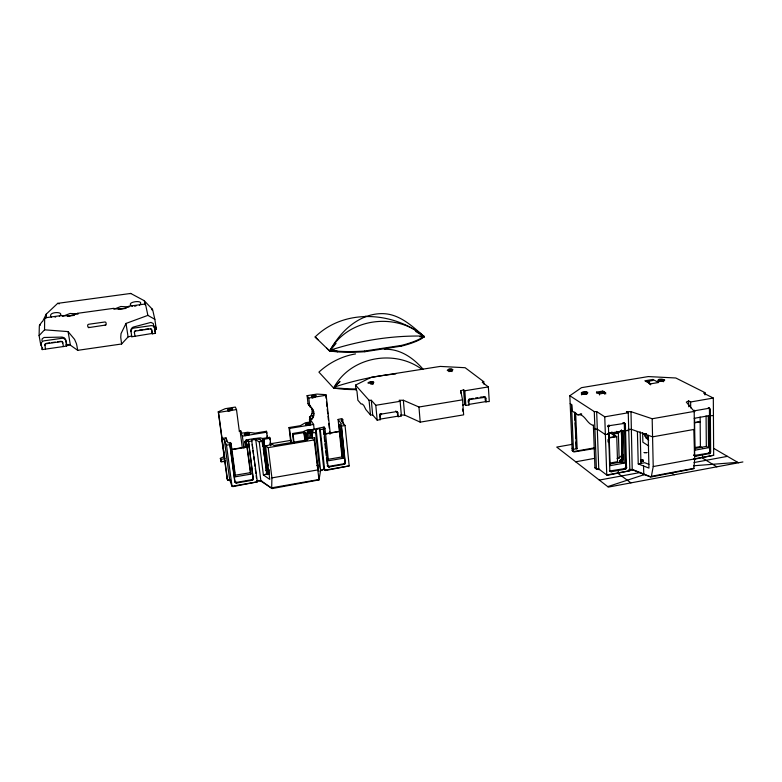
<?xml version="1.0" encoding="UTF-8"?>
<svg xmlns="http://www.w3.org/2000/svg" width="782" height="782" viewBox="0 0 782 782"><rect width="100%" height="100%" fill="white"/><g stroke="black" fill="none" stroke-linecap="round" stroke-linejoin="round"><path stroke-width="1.17" d="M40.899 345.703L39.1 335.625L44.535 329.828L44.633 320.708A41.104 2.747 80.9 0 1 45.776 318.372M341.333 425.555L345.38 463.218L343.992 464.381L329.418 466.903C327.287 466.61 325.869 464.635 329.066 466.346L343.621 463.824L345.009 462.67L341.333 425.555L340.004 425.779L339.085 424.548L341.568 424.118L338.088 419.465L341.998 418.556L342.731 419.523L343.23 424.343M483.892 384.118L483.735 381.714L465.143 367.716L440.237 366.416L371.215 377.295L355.536 385.106L369.065 400.286L371.294 400.276L372.691 414.959L377.188 420.169L380.472 419.621L380.14 415.545L381.626 414.03L396.425 411.625L397.764 412.632L398.165 416.689L401.43 416.151L400.13 401.313L399.094 400.257L403.356 400.247L418.957 407.011L462.563 399.827L460.686 390.902L463.579 389.749L464.821 390.765L465.857 405.457L469.034 404.929L468.789 400.902L469.904 399.504L485.221 397.285M39.1 335.625L39.286 327.375A34.936 2.532 80.9 0 1 40.351 325.283M77.653 313.299L113.625 308.343C118.238 309.77 125.1 308.949 129.108 306.202L145.335 303.993M342.731 419.523L341.02 420.178L345.048 425.506L349.183 465.906L325.439 470.529L324.696 470.158L320.268 429.621L319.486 428.458L316.153 429.738L320.61 470.246L319.027 479.913L272.185 488.555L260.905 481.116L255.773 439.748L251.579 439.709L257.356 481.859L232.87 486.619L232.01 486.257L229.713 479.923L224.258 439.425L222.068 439.406L221.668 438.36L226.037 437.92L228.021 442.925L230.612 442.514L231.159 443.853L235.529 476.766L250.963 474.117L246.135 439.943L255.059 438.448L258.402 438.458L262.586 441.097L266.691 474.078L267.454 474.596L269.497 474.039M628.845 469.972L633.391 470.168L650.712 477.088L693.8 468.711L694.709 458.897L694.191 411.4L686.303 402.114L688.639 400.922L690.633 401.977L713.321 398.058L713.663 455.271L693.966 459.337M61.612 341.343A1.672 1.574 5.4 0 1 62.795 342.614L63.381 346.553L66.675 346.074C66.607 342.966 66.48 337.179 62.061 337.091L44.075 337.492L42.199 338.772L41.915 340.59M609.637 471.008L624.368 468.653L625.737 467.499L624.251 423.062L625.414 424.509L626.519 468.056L625.141 469.21L611.387 471.742L609.813 470.784L608.455 426.767L609.862 425.594L624.779 423.345M63.381 346.553L42.189 349.593L41.27 344.442A3.372 3.157 6.5 0 1 44.046 340.835L61.954 338.293A3.353 3.148 5.5 0 1 65.796 340.942L66.675 346.074M694.025 455.505L708.257 453.228L709.606 452.104L709.45 409.162C707.417 406.894 709.401 407.93 710.349 409.631L710.633 451.918L709.782 453.482L695.833 456.199L694.465 455.564L694.025 429.777M310.024 421.781L309.486 416.972L310.043 416.874C314.051 412.818 312.047 406.728 308.01 403.688L307.111 395.653L316.925 394.089L325.713 394.646L326.172 395.252L330.258 433.648M314.129 429.181L313.611 424.45L310.386 419.621L311.735 419.396C314.941 416.063 314.472 410.775 311.383 407.559M42.189 349.593L42.502 347.628M324.813 469.523L323.904 468.868L320.532 470.754L323.816 469.386L325.439 470.529M318.333 480.451L318.909 476.981M323.816 469.386L319.486 428.458M316.153 429.738L315.596 432.583L319.212 465.349L318.254 470.96L314.589 437.803L307.561 438.37L307.238 439.895L273.983 445.466L272.107 444.293L265.606 446.004L269.751 479.386L263.397 474.977L259.253 441.957L255.773 439.748M88.366 327.658L105.932 324.999M629.217 469.464L632.589 469.523L650.663 476.766L651.396 476.287L653.214 466.551L652.168 418.751L630.996 411.664L626.441 411.655L628.249 412.759L629.881 470.725L607.194 475.348L598.758 468.946L596.392 468.907L594.271 411.586L569.824 395.741L581.495 387.667L648.268 376.572L675.804 377.989L704.944 392.613L704.963 394.91M319.027 479.913L314.178 439.924L314.589 437.803M312.556 437.725L312.008 432.876L312.702 429.465L324.09 427.031L324.96 428.292L328.469 460.774L343.366 458.203L340.004 425.779M231.159 443.853L229.761 444.068L234.688 481.038L235.196 481.986L236.623 482.357L251.687 479.747L253.104 478.574L248.451 440.97L246.731 441.273M234.786 481.389L235.421 482.572L236.848 482.944L251.931 480.334L253.348 479.151L248.451 440.97M622.843 460.715L620.576 462.475L619.696 461.067L622.931 457.763M151.962 309.545A26.979 0.723 81.3 0 1 151.718 308.577L144.269 300.708L130.721 293.445L57.692 303.348L46.216 314.159L42.639 321.373M113.849 309.281L120.819 306.495L128.659 306.915M150.897 328.811A1.613 1.554 -3.2 0 1 151.679 329.936L152.295 333.797L155.491 333.337L154.484 329.73L156.302 329.232L154.836 319.33L147.886 315.371L126.01 323.435L121.024 333.611L120.741 337.345L121.601 343.992L77.692 350.336L70.4 345.185L66.734 345.253M304.892 440.188L304.1 431.302L307.942 429.641L314.354 429.601M693.976 411.801L695.354 410.658L708.815 408.302L708.257 407.813L710.349 409.631M253.788 438.937L260.484 437.832L263.769 438.898L267.483 468.946L265.655 470.5M262.879 446.659L261.95 440.823L263.808 439.357M593.909 448.379L594.222 447.881L594.985 448.487L573.959 451.937L572.199 450.569L569.824 395.741M380.502 413.825L379.7 415.428L380.472 419.621M395.721 373.933L395.34 373.982C374.705 376.005 354.363 380.521 334.667 386.953L334.158 387.11C350.893 356.709 394.578 348.948 421.869 369.319M326.651 348.107L329.681 351.05L337.306 351.851A58.279 14.213 -5.4 0 0 364.793 351.724L401.645 346.074A58.279 14.213 -5.4 0 0 420.628 339.183L424.323 336.719C393.874 311.48 344.403 308.098 315.126 336.974L329.681 351.05L336.055 343.386M415.653 331.431L424.323 336.719L423.424 336.074C391.88 335.458 360.297 340.434 330.307 350.17L329.681 351.05A89.089 60.322 -83.2 0 1 346.406 329.027C355.849 320.239 368.039 313.875 381.127 313.641C398.654 313.142 412.124 325.938 424.323 336.719L420.579 338.498A58.288 14.184 -5.4 0 1 401.586 345.38L364.725 351.03A58.288 14.184 -5.4 0 1 337.238 351.157L329.926 350.698M329.681 351.05C347.834 317.658 396.738 311.774 424.323 336.719L423.785 336.328M632.218 470.031L630.996 411.664M224.258 439.425L226.497 445.183L232.01 486.257L257.356 481.859L256.779 480.519L260.934 480.607L271.667 488.232L271.911 477.88L268.187 447.636L265.606 446.004M39.716 324.853L42.277 321.5M334.334 387.061L340.004 381.528L334.413 387.09M319.867 471.184L320.61 470.246M364.021 317.277L364.559 316.602M62.668 316.348L70.087 313.474L77.858 313.924M121.601 343.992L128.101 336.915L131.64 335.947L131.787 336.739L135.003 336.28L134.387 332.399A1.623 1.554 -1.2 0 1 135.755 330.63M617.096 458.418L619.129 458.047L622.189 454.86M609.461 463.149L617.536 461.673L616.744 436.62L613 434.118L618.357 433.169L621.446 430.129L622.267 461.751L624.202 463.11L623.244 430.843L628.748 430.491M307.355 431.058C309.222 435.388 317.209 428.047 307.355 431.058L307.688 433.326M468.506 399.758L469.904 399.504L469.356 399.055L470.256 399.407M260.22 440.1L260.132 439.073L257.112 439.083M619.999 460.344L622.394 458.232L622.257 454.665M619.891 461.791L622.804 459.708L622.795 454.928M581.446 392.574C583.392 397.686 594.633 389.915 581.446 392.574L581.534 394.822M619.696 461.067L622.325 459.239L622.257 454.469M228.061 409.162C229.067 413.052 237.953 406.454 228.061 409.162L228.266 411.342M266.056 473.96L269.018 472.621L267.19 469.474L262.879 440.354M704.944 392.613L703.741 393.229L713.321 398.058M225.294 461.488L221.052 461.712L220.358 458.379L224.717 456.189M620.771 459.669L621.973 459.073M311.647 395.712C309.623 399.485 322.849 393.845 311.647 395.712L312.057 398.067M570.166 403.649L571.837 404.753L572.101 410.97L577.771 414.802L581.28 414.069L580.811 414.284M221.668 438.36L227.122 478.721L227.533 479.874L230.152 480.392L228.432 480.353L227.533 479.874L218.266 411.791L225.226 408.683L235.343 407.07L236.496 409.572L239.331 431.263L240.133 431.126L242.381 436.19L243.925 448.125M139.392 305.244C146.293 298.802 123.556 302.028 132.432 306.202M130.017 293.651L130.721 293.445M59.305 316.29C66.059 311.031 46.715 311.402 51.28 317.15M462.7 405.193L464.616 404.402L465.857 405.457M483.735 381.714L482.25 382.3L488.349 386.924L489.288 401.567L485.563 401.635C483.941 392.916 486.521 398.37 486.13 402.085M306.534 423.336C301.353 427.285 318.303 422.348 306.534 423.336L306.886 425.555M245.362 433.394C239.527 437.451 257.268 432.417 245.362 433.394L245.646 435.662M607.741 486.629L644.818 474.439M637.398 431.469L638.239 463.912L644.739 462.719L648.952 464.352M118.444 309.193L125.99 308.421M67.584 316.211L74.486 315.351M694.133 410.286L695.354 410.658L693.526 410.697M608.738 425.193L609.862 425.594L608.416 425.369L609.178 425.877M263.397 474.977L266.691 474.078M658.943 379.417C652.657 383.503 674.661 379.358 658.943 379.417L658.982 381.636M259.253 441.957L262.586 441.097M448.79 369.28C442.084 372.476 460.872 369.153 448.79 369.28L448.966 371.636M742.9 461.947L608.357 487.098L556.725 447.089L572.356 444.323M89.148 327.247C87.525 328.098 86.968 324.247 88.659 324.266L104.827 321.998C106.352 321.549 106.723 325.038 105.179 325.009M355.536 353.923C341.871 356.181 329.095 362.78 318.919 372.115L333.552 387.999A57.731 15.884 -5.4 0 0 356.445 389.612M599.305 480.08L640.595 472.436M694.025 462.543L727.426 456.356M651.396 476.287L694.064 468.34M594.271 411.586L596.666 411.586L604.76 416.816L606.764 474.987L629.881 470.725M693.663 458.956L713.663 455.271M653.214 466.551L694.709 458.897M694.69 447.617L700.389 446.581L702.451 447.803M609.413 464.088L622.267 461.751M695.022 448.477L706.322 446.414L708.512 447.705L708.277 415.838L713.428 415.555M624.202 463.11L610.126 465.681L609.051 433.345L607.78 433.551L608.543 434.059L605.376 434.616L597.301 429.142L594.916 429.123L593.46 428.125L594.916 429.123M640.722 460.168L643.117 460.139L643.146 461.272L640.771 461.703M708.512 447.705L694.915 450.197L694.563 418.272M640.741 460.578L643.117 460.139M640.751 461.302L643.146 461.272M575.699 461.791L594.379 458.408M575.63 412.71L577.136 448.663L573.421 449.327L572.101 448.33M694.387 429.377L652.559 436.845L631.485 429.367L628.073 429.347M571.495 404.529L573.519 451.576L594.222 447.881M607.78 433.541L624.818 430.54M694.211 418.311L709.499 415.613M608.631 437.734L615.6 436.503L609.862 432.671M694.494 422.534L700.477 421.469M608.621 438.057L616.744 436.62M694.416 422.857L700.154 421.84M648.718 440.207L646.186 438.037L644.016 433.99L646.323 433.58M652.168 418.751L694.191 411.4M272.019 487.763L318.87 479.542M604.76 416.816L628.249 412.759M271.911 477.88L317.512 469.972M349.183 465.906L324.696 470.158L323.904 468.868M267.092 465.847L268.079 465.681M577.771 414.802L581.769 414.167M234.698 475.29L250.357 472.68L250.963 474.117M327.59 459.405L342.438 456.854L343.366 458.203M267.297 463.198L266.31 463.364L266.955 464.723L267.943 464.557L267.297 463.198L267.434 464.322M596.519 392.134L602.775 391.088L605.767 392.877L599.481 393.933L596.519 392.134L596.558 393.151M268.187 447.636L314.178 439.924M400.394 415.047L404.636 415.056L420.208 422.143L463.638 414.851L462.563 399.827M650.585 383.835L658.62 382.496L652.853 379.466L644.896 380.795L650.585 383.835L650.604 384.852M597.604 392.975L602.814 392.105L605.796 393.893M220.358 458.379L220.739 459.425L224.786 458.741L224.297 455.183M225.803 460.911L221.052 461.712L220.739 459.425M226.497 445.183L229.976 444.606L235.001 481.986M248.696 441.498L252.146 440.921M320.268 429.621L323.631 429.064L328.059 466.531M341.705 426.063L345.048 425.506M263.075 439.396L270.025 438.243L270.904 445.417M304.169 431.596L292.546 433.521L293.074 434.421L304.521 432.514M303.846 431.781L306.143 433.16L311.588 432.905L312.497 438.731M231.531 449.415L247.083 446.825L244.707 441.449L247.073 441.058M324.98 433.824L339.994 431.312L325.234 434.059M231.296 449.738L248.05 446.942M269.907 443.863L291.412 440.276M646.049 381.606L652.872 380.463L652.853 379.466M267.6 438.096L266.418 431.273L255.04 433.15L247.601 432.25L241.921 433.189L240.836 430.755L239.331 431.263M290.806 442.768L289.027 427.549L300.259 425.701L305.439 422.759L310.992 421.85L309.447 419.523L311.021 419.26L309.486 416.972M242.381 436.19L266.877 432.153M289.027 427.549L289.536 428.419L313.611 424.45M470.872 398.761L473.198 398.38M475.515 397.999L477.841 397.618M480.158 397.236L482.484 396.845M262.459 438.507L269.555 437.334L270.025 438.243M380.052 419.132L397.715 416.21L398.165 416.689M485.563 401.635L468.486 404.47L469.034 404.929M371.294 400.276L375.79 405.281L400.13 401.313M464.821 390.765L488.349 386.924M218.266 411.791L218.53 412.437L236.496 409.572M307.111 395.653L308.792 398.028L326.172 395.252M370.502 381.684C361.147 384.803 381.44 382.31 370.502 381.684L370.727 384.07M324.96 428.292L323.289 428.556L323.631 429.064M333.924 349.622L330.307 350.17L337.238 351.157L337.306 351.851M419.572 336.661L423.424 336.074L420.579 338.498L420.628 339.183M46.314 343.366L49.677 342.887M51.915 342.575L55.278 342.096M57.516 341.773L60.869 341.294M139.284 330.131L142.803 329.623M145.159 329.29L148.678 328.792M65.668 344.979L69.187 344.471M152.207 333.455L135.003 336.28M365.155 316.211L366.494 316.329M45.082 317.815L61.876 315.469M646.186 438.037L648.513 437.783M645.023 436.2L648.503 435.887M57.692 303.348L59.295 303.827M312.008 432.876L315.596 432.583M316.847 465.534L319.212 465.349M693.605 465.779L737.709 462.348M644.016 433.99L646.431 433.805M578.24 414.587C585.298 414.255 586.705 424 593.352 425.349M355.536 385.106L356.015 389.915L356.934 390.961L357.853 400.208L361.167 404.089L362.017 403.874L363.738 405.35L365.917 409.641L370.463 414.949L372.691 414.959M593.372 425.134L594.946 467.812L596.989 469.386L599.55 469.581L598.758 468.946L596.666 411.586M256.76 481.028L260.905 481.116M333.552 387.999L341.05 388.312A57.77 15.865 -5.4 0 0 356.377 388.937M384.353 349.329C399.846 348.518 413.307 357.902 423.023 369.163M44.535 329.828L68.073 331.597L74.564 339.368L76.343 343.445A6.393 1.378 77.5 0 1 77.056 346.602L77.692 350.336M607.594 426.62L608.64 426.425L607.878 425.916L608.885 426.122L608.122 425.623M468.359 402.642L468.232 400.814L468.789 400.902M397.393 412.046L395.614 411.166L397.618 412.319L396.943 411.567M623 422.661L624.476 423.199M313.729 415.799L311.246 415.183L312.947 417.686M312.018 413.307L314.012 413.815M468.741 399.465L469.581 399.68L469.034 399.231M380.922 414.304L379.964 414.362L380.13 415.916M312.301 411.332L313.797 411.84M623.694 422.7L625.033 423.551L623.352 422.642M638.239 463.912L648.952 468.095L648.19 435.3M709.118 408.233L709.763 408.487M380.834 413.649L381.626 414.03L381.196 413.551M616.734 431.332C618.601 433.101 612.462 433.59 611.788 431.977M485.485 397.5L485.896 398.439M708.873 408.018L709.469 408.341M714.074 448.565L738.443 462.778M709.743 451.39L710.633 451.918M709.714 451.752L710.594 452.27M709.606 452.104L710.486 452.622M709.421 452.426L710.31 452.954M709.186 452.719L710.076 453.247M708.903 452.954L709.782 453.482M708.59 453.13L709.469 453.658M708.257 453.228L709.137 453.755M716.82 466.825L702.519 458.105L702.49 454.977M694.973 455.671L695.833 456.199M693.595 455.036L694.465 455.564M694.631 455.691L695.501 456.229M693.781 455.3L695.178 456.17M271.667 488.232L272.185 488.555M624.447 423.336L625.414 424.509M312.086 409.377L313.083 410.012M648.757 445.994L642.872 442.192L642.628 432.514M671.23 472.758L674.25 474.782M229.713 479.923L230.661 480.568M260.934 480.607L261.892 481.262M625.874 466.786L626.656 467.343M625.844 467.147L626.626 467.704M625.737 467.499L626.519 468.056M625.561 467.832L626.343 468.389M625.326 468.135L626.099 468.682M625.033 468.369L625.815 468.926M624.71 468.545L625.483 469.102M624.368 468.653L625.141 469.21M630.937 482.875L618.367 473.638L618.269 470.471M610.273 471.204L611.387 471.742M609.383 470.803L610.703 471.712M577.136 448.663L576.207 447.969L575.953 441.986M263.514 439.855L267.483 468.946L269.37 470.383M220.671 460.666L221.629 461.4M594.946 467.812L596.109 468.721M572.199 450.569L573.118 451.302M484.908 397.148L484.566 397.09M483.647 396.66L484.214 397.109L483.999 396.64M311.92 408.439L308.695 404.763M632.589 469.523L633.391 470.168M596.392 468.907L596.989 469.386M468.232 400.814L468.78 401.264M227.122 478.721L228.432 480.353M267.043 468.007L268.871 469.777M315.126 336.974L317.912 339.671M622.804 459.708L622.189 458.731L621.446 430.168M397.843 412.984L397.315 412.163L397.715 416.21M267.483 468.946L269.291 471.135M308.01 403.688L310.386 407.207L310.229 405.985M345.097 461.957L345.478 462.504M345.097 462.318L345.468 462.866M345.009 462.67L345.38 463.218M344.842 463.003L345.214 463.56M344.608 463.306L344.979 463.853M344.315 463.55L344.686 464.097M343.982 463.726L344.354 464.273M343.621 463.824L343.992 464.381M310.043 416.874L311.735 419.396M329.066 466.346L329.418 466.903M328.694 466.375L329.046 466.932M328.332 466.316L328.684 466.874M327.99 466.18L328.342 466.737M327.472 465.71L327.824 466.258M246.877 444.313L247.659 446.072M253.182 477.841L253.427 478.428M253.192 478.213L253.436 478.789M253.104 478.574L253.348 479.151M252.938 478.916L253.192 479.493M252.703 479.21L252.948 479.796M252.4 479.464L252.654 480.04M252.058 479.64L252.303 480.226M251.687 479.747L251.931 480.334M229.761 444.068L229.976 444.606M234.981 475.319L235.529 476.766M236.623 482.357L236.848 482.944M236.232 482.386L236.457 482.973M235.861 482.328L236.076 482.914M235.509 482.191L235.724 482.777M234.688 481.038L235.421 482.572M224.512 458.017L224.786 458.741M267.708 473.335L266.574 470.002L263.251 448.995M155.247 325.566L156.302 329.232M145.1 304.765L144.269 300.708M154.836 319.33L153.067 311.519A34.232 0.938 81.2 0 0 152.275 309.721A26.979 0.723 81.3 0 1 152.138 310.063M147.886 315.371L146.038 306.681A40.371 0.89 81.2 0 0 145.237 304.657M462.445 409.064L462.924 411.381M313.347 395.311L313.797 397.696M312.722 395.409L313.171 397.784M312.145 395.545L312.575 397.911M45.512 349.114L44.936 345.165A1.681 1.574 6.2 0 1 45.62 343.63M314.599 395.242L314.97 397.354M68.073 331.597L70.4 345.185M309.555 430.383L309.936 432.69M308.9 430.501L309.271 432.788M310.219 430.325L310.601 432.642M308.284 430.647L308.655 432.935M310.18 433.14L310.933 437.822M307.756 423.082L308.118 425.32M307.121 423.189L307.482 425.418M308.743 433.267L309.506 437.959M307.375 433.267L308.313 439.171M308.401 423.033L308.753 425.271M307.766 430.843L308.118 433.12M126.01 323.435L128.101 336.915M307.238 440.266L306.143 433.16L306.72 440.471M131.787 336.739L130.829 330.229L131.532 328.332L133.018 327.14L150.926 322.409L153.233 323.484L154.181 327.736M309.017 423.023L309.359 425.281M155.491 333.337L154.738 328.274A3.236 3.108 -3.2 0 0 151.082 325.644L133.742 328.108A3.255 3.118 -0.8 0 0 130.995 331.656M151.718 308.577L151.855 309.486M152.295 333.797L151.767 330.268A1.613 1.554 -3.3 0 0 149.939 328.958L135.824 330.972A1.623 1.554 -1.3 0 0 134.455 332.741M265.469 457.265L265.821 459.65M266.349 463.237L266.701 465.622M309.574 423.072L309.897 425.34M304.1 431.302L304.579 434.9M304.912 437.304L305.391 440.901M263.378 438.487L267.434 468.447M218.53 412.437L223.339 448.057M223.662 450.432L223.984 452.807M231.081 446.033L231.55 449.542M231.863 451.888L232.332 455.407M232.645 457.744L233.104 461.263M233.417 463.599L233.886 467.118M234.199 469.464L234.668 472.973M226.037 437.92L226.497 441.302M244.707 441.449L245.489 447.5M240.133 431.126L242.254 447.421M248.422 433.13L248.715 435.388M247.874 433.072L248.168 435.339M247.259 433.081L247.552 435.349M246.613 433.14L246.907 435.398M245.968 433.238L246.262 435.506M246.135 439.943L250.357 472.68M252.195 444.508L252.654 448.106M252.957 450.51L253.417 454.107M253.72 456.512L254.179 460.109M254.492 462.514L254.952 466.111M255.255 468.516L255.861 473.315M256.173 475.71L256.476 478.115M269.555 437.334L269.849 439.738M270.152 442.153L270.592 445.769M266.418 431.273L266.711 433.619M266.994 435.975L267.288 438.321M293.074 434.421L294.042 442.759M292.546 433.521L293.661 443.13M289.536 428.419L291.197 442.641M305.058 437.275L305.322 439.66M312.702 429.465L312.966 431.84M308.792 398.028L309.692 406.122M309.447 419.523L309.858 423.15M303.944 432.231L304.892 440.657M324.09 427.031L324.354 429.435M323.416 429.729L323.924 434.44M324.178 436.796L324.686 441.498M324.941 443.853L325.449 448.565M325.703 450.921L326.211 455.623M326.475 457.978L327.111 463.863M325.713 394.646L326.094 398.243M326.475 401.831L326.984 406.63M327.238 409.025L327.756 413.815M328.01 416.21L328.391 419.807M328.772 423.394L329.29 428.184M329.672 431.781L329.926 434.176M339.085 424.548L342.438 456.854M338.088 419.465L341.978 456.864M342.125 419.758L342.369 422.163M129.167 306.876L129.108 306.202M304.374 432.622L305.224 441.077M369.065 400.286L370.463 414.949M375.79 405.281L377.188 420.169M372.926 381.733L373.151 384.128M372.418 381.645L372.643 384.04M371.821 381.606L372.046 384.001M371.167 381.626L371.401 384.011M364.725 351.03L364.793 351.724M305.127 432.945L305.772 440.217M401.166 345.478L401.225 346.172M403.356 400.247L404.636 415.056M418.957 407.011L420.208 422.143M228.491 408.966L228.667 411.146M450.735 369.104L450.911 371.47M450.08 369.114L450.256 371.479M449.425 369.172L449.601 371.538M451.879 369.212L452.045 371.577M451.351 369.133L451.517 371.499M463.579 389.749L464.616 404.402M460.686 390.902L460.852 393.16M229.028 408.791L229.175 410.961M229.634 408.644L229.761 410.804M230.925 408.487L231.042 410.628M230.279 408.536L230.397 410.697M621.573 430.413L622.11 441.116M622.755 454.195L622.873 456.571M574.868 412.495L576.393 448.8M574.692 412.075L575.044 420.452M575.141 422.847L575.796 438.399M586.637 392.114L586.725 394.363M585.904 392.007L585.992 394.255M585.092 391.958L585.18 394.206M584.242 391.978L584.33 394.216M583.411 392.046L583.499 394.294M582.629 392.173L582.727 394.421M581.964 392.359L582.052 394.597M621.358 430.892L622.071 449.914M599.481 393.933L599.511 394.949M607.985 439.601L608.064 442.026M604.486 391.831L604.564 394.118M602.775 391.088L602.814 392.105M618.357 433.169L619.129 458.047M640.155 431.83L640.937 463.042M643.566 465.994L643.782 474.782M642.638 459.826L642.667 460.95M649.441 380.502L649.529 384.363M648.405 380.824L648.454 383.063M663.595 379.495L663.635 381.724M662.95 379.348L662.989 381.567M662.188 379.25L662.237 381.469M661.367 379.202L661.406 381.43M660.516 379.221L660.555 381.44M659.685 379.29L659.734 381.508M621.934 430.618L622.081 441.351M690.633 401.977L690.702 407.901M688.639 400.922L688.717 406.757M700.115 417.031L700.389 446.581M706.078 415.887L706.322 446.414M78.024 313.924A40.869 1.554 81 0 0 77.545 313.426L69.647 315.908L61.71 315.615A40.987 2.131 80.9 0 1 62.345 316.094A21.241 1.095 80.8 0 0 62.472 316.329M46.216 314.159A21.3 1.408 80.7 0 1 46.353 317.531M135.97 305.987A5.357 0.938 -7.7 0 1 134.543 306.153M55.698 317.023A5.513 0.919 -8.3 0 1 54.984 317.111M62.756 342.975A1.672 1.574 5.4 0 0 60.84 341.656L46.265 343.728A1.681 1.574 6.2 0 0 44.877 345.527M646.89 452.592L644.182 452.592L646.89 452.592M380.208 414.069L379.71 415.066L380.228 415.183L380.208 414.069"/></g></svg>
